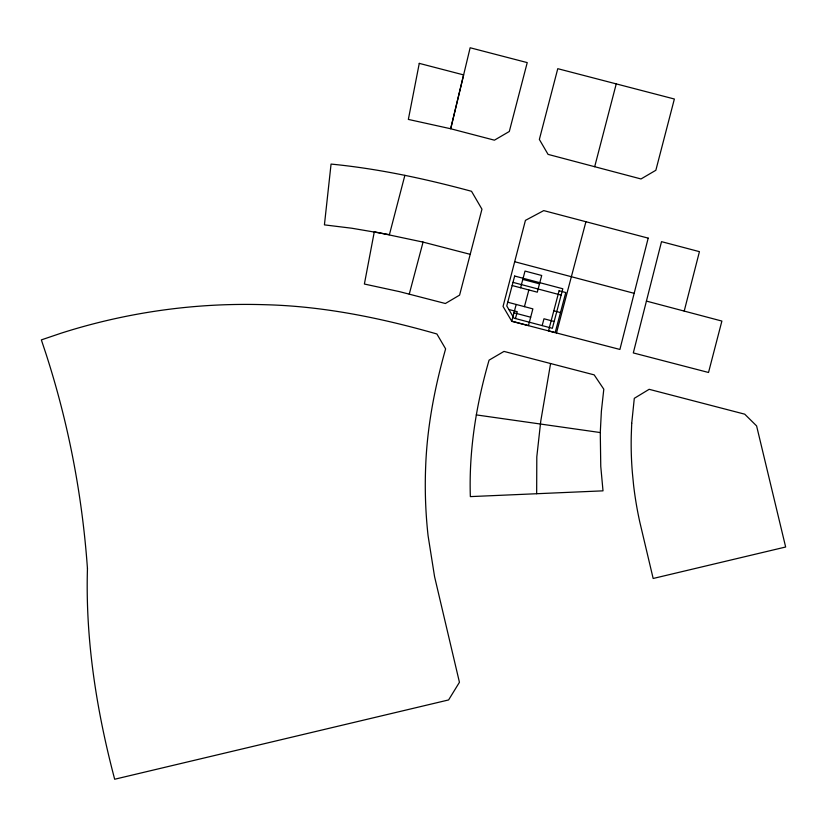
<?xml version="1.0" encoding="UTF-8"?>
<svg xmlns="http://www.w3.org/2000/svg" width="827" height="827" viewBox="0 0 827 827"><rect width="100%" height="100%" fill="white"/><g stroke="black" fill="none" stroke-linecap="round" stroke-linejoin="round"><path stroke-width="1.24" d="M600.278 432.552L600.764 466.366L603.007 490.845L470.346 496.613C468.816 450.457 476.259 404.413 489.067 360.158L503.994 351.413L594.168 374.869L603.803 389.207L601.384 411.164L600.278 432.552L476.29 414.896M550.586 363.539L540.775 421.046L536.806 456.824L536.661 493.719M646.425 301.09L633.306 352.933L708.522 372.481L721.888 321.062L646.425 301.09L661.517 241.66L699.435 251.656L684.208 311.086M404.868 175.345L389.424 234.641L351.744 228.221L324.422 224.872L331.058 164.077C378.621 168.708 425.45 178.828 471.524 191.295L481.955 209.19L459.605 295.115L445.381 303.509L399.441 291.631L364.387 284.033L374.3 231.777L423.062 242.104L409.251 294.154M594.685 166.703L616.239 83.889L674.367 99.013L655.852 170.269L641.008 178.963L548.063 154.38L539.359 139.453L557.77 68.682L616.239 83.889M516.182 304.46L511.768 321.155L528.463 325.569L532.877 308.874L507.747 302.227M520.596 287.765L525.011 271.07L541.706 275.484L537.292 292.179L512.161 285.532M515.459 318.54L517.257 311.717L508.843 309.484M524.442 306.641L528.856 289.946M542.171 325.6L543.97 318.777L554.162 321.476M556.488 332.94L585.919 221.729M422.38 241.929L470.212 254.334M514.694 261.725L634.164 293.327M522.809 279.412L539.504 283.826M512.988 282.369L561.14 295.105M553.801 310.797L560.479 312.565M513.97 312.802L530.665 317.217M87.455 568.625C85.315 639.767 96.542 710.62 114.674 779.241L448.596 699.942L459.44 682.296L434.568 576.646L428.076 535.71A459.461 459.461 0 0 1 425.657 466.779C427.083 426.784 434.764 387.305 445.619 348.86L436.883 333.974C380.989 317.981 323.543 306.176 265.26 304.718A620.601 620.601 0 0 0 223.848 304.791C178.973 306.424 134.294 313.061 90.877 324.515A580.047 580.047 0 0 0 61.033 333.219L41.35 339.887L45.981 353.801A897.595 897.595 0 0 1 63.906 417.108C76.022 466.831 83.827 517.578 87.455 568.625M631.714 423.331L631.259 435.757A343.96 343.96 0 0 0 632.407 473.023L633.616 485.387A368.273 368.273 0 0 0 639.829 522.178L653.165 578.476L785.65 547.009L756.602 425.915L744.724 414.172L649.154 389.31L634.299 398.325L631.714 423.331M419.268 63.369L408.352 119.419L450.694 128.754L494.422 140.176L509.308 131.483L527.233 62.604L470.139 47.759L450.694 128.754L463.616 74.906L419.268 63.369M648.192 238.135L619.899 349.449L511.799 321.331L503.054 306.445L525.434 220.375L543.742 210.606L648.192 238.135M514.663 276.032L506.765 305.938L513.918 318.137L552.353 328.298L562.815 288.768L514.663 276.032M559.104 290.763L548.508 330.831L555.186 332.599L565.782 292.531L559.104 290.763"/></g></svg>
